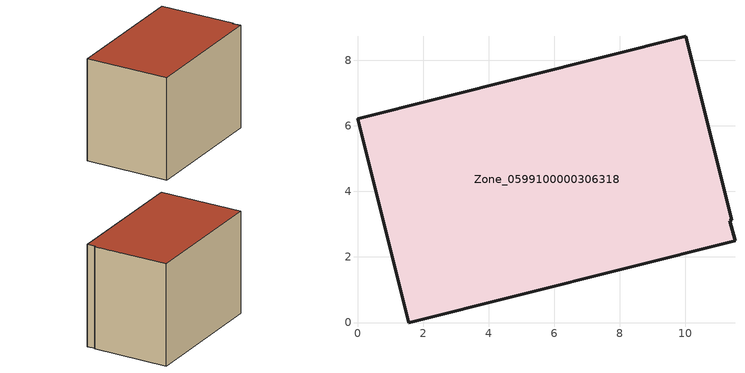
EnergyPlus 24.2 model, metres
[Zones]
Zone_0599100000306318
 floor ground (C_G): 11.35,3.1 11.52,2.49 1.56,0 0,6.22 10.02,8.73 11.42,3.13 z0
 wall outside (C_F): 11.42,3.13 10.02,8.73 0,6.22 1.56,0 11.52,2.49 11.35,3.1 11.42,3.13 z0:7.83
 roof outside (C_R): 11.52,2.49 11.35,3.1 11.42,3.13 10.02,8.73 0,6.22 1.56,0 z7.83
[BUILDING]
Pand.0599100000306318: North Axis=0; Terrain=City; Loads Convergence Tolerance Value=0.04; Temperature Convergence Tolerance Value=0.4; Solar Distribution=FullExterior; Maximum Number of Warmup Days=25; Minimum Number of Warmup Days=1
[Site:Location]
Rotterdam.The.Hague.AP_ZH_NLD Design_Conditions: Latitude=51.96; Longitude=4.45; Time Zone=1; Elevation=-4.5
[SITE:GROUNDTEMPERATURE:BUILDINGSURFACE]
18, 18, 18, 18, 18, 18, 18, 18, 18, 18, 18, 18
[MATERIAL] Thermal Absorptance=0.9; Solar Absorptance=0.7; Visible Absorptance=0.7
Name | Roughness | Thickness | Conductivity | Density | Specific Heat
G.TC.1965-1974 | MediumSmooth | 0.15 | 0.882353 | 540 | 1210
F.TC.1965-1974 | Rough | 0.3 | 0.697674 | 1920 | 840
R.TC.1965-1974 | MediumRough | 0.2 | 0.232558 | 1500 | 1000
[CONSTRUCTION]
C_G: G.TC.1965-1974
C_F: F.TC.1965-1974
C_R: R.TC.1965-1974
[ZONE]
Zone_0599100000306318: Type=1; Multiplier=1; Ceiling Height=Autocalculate; Volume=Autocalculate; Floor Area=autocalculate; Part of Total Floor Area=Yes
[ZONEINFILTRATION:DESIGNFLOWRATE]
Infil_Zone_0599100000306318: Zone or ZoneList or Space or SpaceList=Zone_0599100000306318; Schedule=AlwaysOn; Design Flow Rate Calculation Method=Flow/Area; Flow Rate per Floor Area=0.003; Constant Term Coefficient=1; Temperature Term Coefficient=0; Velocity Term Coefficient=0; Velocity Squared Term Coefficient=0
[HVACTEMPLATE:ZONE:IDEALLOADSAIRSYSTEM]
Zone_0599100000306318: Maximum Heating Supply Air Temperature=50; Minimum Cooling Supply Air Temperature=13; Maximum Heating Supply Air Humidity Ratio=0.0156; Minimum Cooling Supply Air Humidity Ratio=0.0077; Heating Limit=NoLimit; Cooling Limit=NoLimit; Dehumidification Control Type=ConstantSensibleHeatRatio; Cooling Sensible Heat Ratio=0.7; Dehumidification Setpoint=60; Humidification Control Type=None; Humidification Setpoint=30; Outdoor Air Method=None; Outdoor Air Flow Rate per Person=0.00944; Outdoor Air Flow Rate per Zone Floor Area=0; Outdoor Air Flow Rate per Zone=0; Demand Controlled Ventilation Type=None; Outdoor Air Economizer Type=NoEconomizer; Heat Recovery Type=None; Sensible Heat Recovery Effectiveness=0.7; Latent Heat Recovery Effectiveness=0.65
[ZONECONTROL:THERMOSTAT]
ThermostatControl_Zone_0599100000306318: Zone or ZoneList=Zone_0599100000306318; Control Type Schedule=DualSetpointControlType; Control 1=Thermostat_Zone_0599100000306318; Temperature Difference Between Cutout And Setpoint=0
[THERMOSTATSETPOINT:DUALSETPOINT]
Thermostat_Zone_0599100000306318: Heating Setpoint Temperature Schedule=HeatingSetpoint_Zone_0599100000306318; Cooling Setpoint Temperature Schedule=CoolingSetpoint_Zone_0599100000306318
[SCHEDULE:COMPACT]
HeatingSetpoint_Zone_0599100000306318: Through: 12/31, For: AllDays, Until: 24:00, 21
CoolingSetpoint_Zone_0599100000306318: Through: 12/31, For: AllDays, Until: 24:00, 24
DualSetpointControlType: Through: 12/31, For: AllDays, Until: 24:00, 4
AlwaysOn: Through: 12/31, For: AllDays, Until: 24:00, 1
